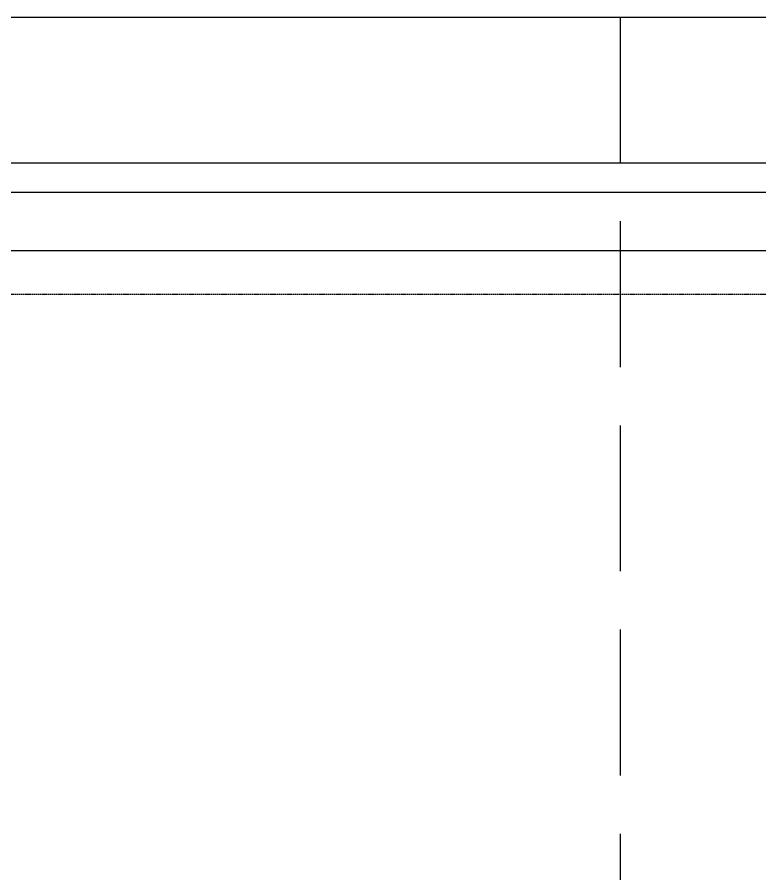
# Model space of a CAD drawing. Extents: x 1403273 to 1403873, y 431672 to 432872.
# Drawn here: x 1403469.6 to 1403596.9, y 432724.9 to 432871.8 of the extents above; entities that cross this region are included whole.
import ezdxf

# ---------------------------------------------------------------- set-up
doc = ezdxf.new("R2010")
doc.units = 0
doc.header["$MEASUREMENT"] = 0
doc.linetypes.add('LYJS-XX', pattern=[0.35, 0.25, -0.1])
doc.layers.add('LY-JS-BJ', color=7, linetype='Continuous')
doc.layers.add('布置图', color=20, linetype='Continuous')

# ---------------------------------------------------------------- blocks, each defined once
blk = doc.blocks.new('600-1200-明-底板')
at = {"layer": 'LY-JS-BJ', "color": 1}
blk.add_lwpolyline([(-237, 560), (237, 560), (260, 537), (260, -537), (237, -560), (-237, -560), (-260, -537), (-260, 537)], close=True, dxfattribs=at)

msp = doc.modelspace()

# ---------------------------------------------------------------- linework, layer by layer
at = {"layer": 'LY-JS-BJ', "color": 6, "linetype": 'LYJS-XX', "ltscale": 100}
msp.add_line((1403572.95, 432871.82), (1403572.95, 431671.82), dxfattribs=at)
at = {"layer": 'LY-JS-BJ', "color": 6, "ltscale": 50}
for points in [[(1403272.95, 432871.82), (1403872.95, 432871.82), (1403872.95, 431671.82), (1403272.95, 431671.82)], [(1403302.95, 432841.82), (1403842.95, 432841.82), (1403842.95, 431701.82), (1403302.95, 431701.82)]]:
    msp.add_lwpolyline(points, close=True, dxfattribs=at)
at = {"layer": 'LY-JS-BJ', "color": 6, "linetype": 'LYJS-XX', "lineweight": -3}
msp.add_lwpolyline([(1403320.45, 432824.32), (1403825.45, 432824.32), (1403825.45, 431719.32), (1403320.45, 431719.32)], close=True, dxfattribs=at)
at = {"layer": '布置图', "ltscale": 50}
msp.add_lwpolyline([(1403297.95, 432846.82), (1403847.95, 432846.82), (1403847.95, 431696.82), (1403297.95, 431696.82)], close=True, dxfattribs=at)

# ---------------------------------------------------------------- block references
at = {"layer": 'LY-JS-BJ', "color": 6, "ltscale": 50}
msp.add_blockref('600-1200-明-底板', (1403572.95, 432271.82), dxfattribs=at)

doc.saveas('drawing.dxf')
